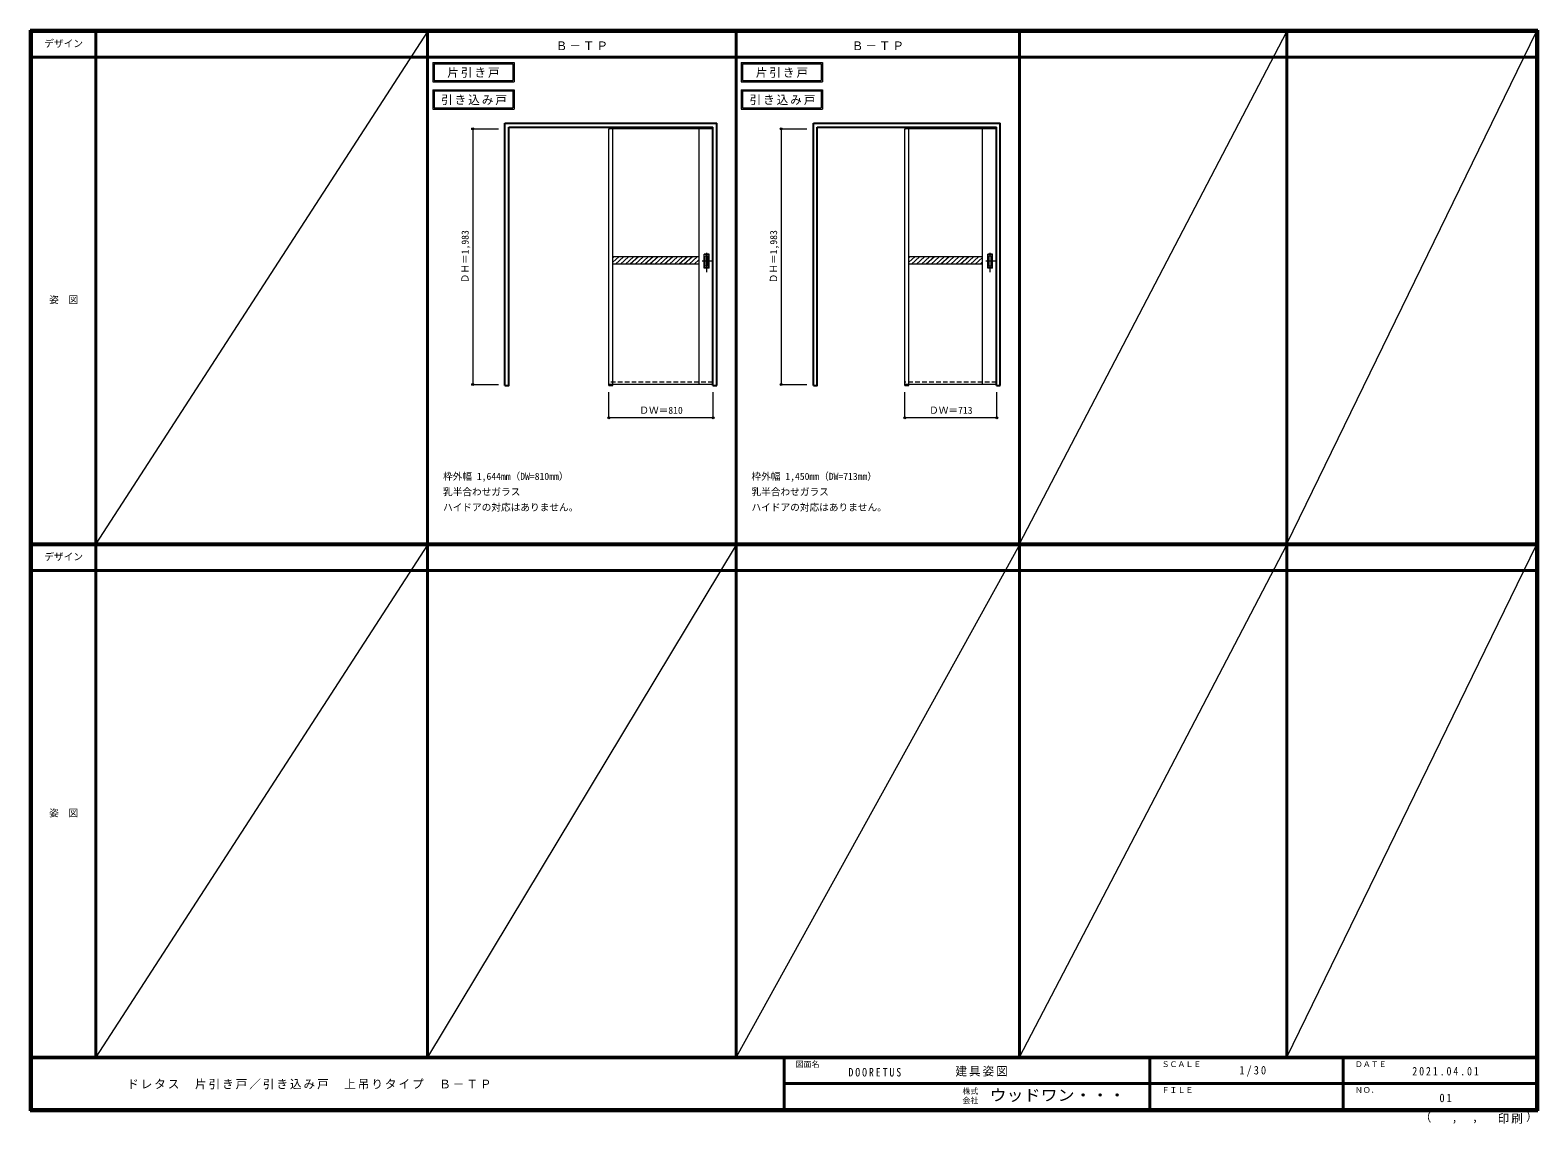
# Model space of a CAD drawing. Units: millimetres, scale not verified. Extents: x -6000 to 5700, y -4307 to 4175.
import ezdxf
from ezdxf.enums import TextEntityAlignment as Align

# ---------------------------------------------------------------- set-up
doc = ezdxf.new("R2010")
doc.units = ezdxf.units.MM
doc.header["$LTSCALE"] = 30
doc.header["$PDMODE"] = 32
doc.header["$PDSIZE"] = 15
doc.linetypes.add('CHAIN1', pattern=[8, 5, -1, 1, -1])
doc.linetypes.add('DASHED1', pattern=[1.8, 1.2, -0.6])
for name, color, linetype, lineweight in [('0-2_扉', 7, 'Continuous', 18), ('0-4_枠', 3, 'Continuous', 25), ('0-6_引手', 7, 'Continuous', 18), ('0-A_文字', 7, 'Continuous', 18), ('0-B_寸法', 7, 'Continuous', 9), ('0-C_ハッチ', 4, 'Continuous', 9), ('F-1_枠', 6, 'Continuous', 40), ('F-A_文字', 7, 'Continuous', 18)]:
    doc.layers.add(name, color=color, linetype=linetype, lineweight=lineweight)
doc.styles.add('ＭＳ ゴシック', font='')
doc.styles.get('ＭＳ ゴシック').set_extended_font_data('MS Gothic')

msp = doc.modelspace()

# ---------------------------------------------------------------- linework, layer by layer
at = {"layer": '0-2_扉', "color": 4, "linetype": 'DASHED1', "lineweight": 9}
for p, q in [((-1509, 3409.5), (-1509, 3405.5)), ((-702, 3409.5), (-699, 3409.5)), ((-701, 1426.5), (-701, 3409.5)), ((788, 3409.5), (788, 3405.5)), ((1498, 3409.5), (1501, 3409.5)), ((1499, 1426.5), (1499, 3409.5))]:
    msp.add_line(p, q, dxfattribs=at)
at = {"layer": '0-2_扉'}
for p, q in [((-1509, 1426.5), (-1509, 3409.5)), ((-702, 3409.5), (-1509, 3409.5)), ((-1479, 1426.5), (-1479, 3409.5)), ((-809, 1426.5), (-809, 3409.5)), ((788, 1426.5), (788, 3409.5)), ((1498, 3409.5), (788, 3409.5)), ((818, 1426.5), (818, 3409.5)), ((1391, 1426.5), (1391, 3409.5)), ((-809, 2416.5), (-1479, 2416.5)), ((-809, 2361.5), (-1479, 2361.5)), ((1391, 2416.5), (818, 2416.5)), ((1391, 2361.5), (818, 2361.5)), ((-702, 1426.5), (-1509, 1426.5)), ((1498, 1426.5), (788, 1426.5))]:
    msp.add_line(p, q, dxfattribs=at)
at = {"layer": '0-2_扉', "linetype": 'DASHED1'}
for p, q in [((-702, 1444.5), (-1509, 1444.5)), ((1498, 1444.5), (788, 1444.5))]:
    msp.add_line(p, q, dxfattribs=at)
at = {"layer": '0-2_扉', "color": 4, "linetype": 'DASHED1', "lineweight": 9}
for points in [[(-702, 1426.5), (-699, 1426.5), (-699, 3409.5)], [(1498, 1426.5), (1501, 1426.5), (1501, 3409.5)]]:
    msp.add_lwpolyline(points, dxfattribs=at)
at = {"layer": '0-4_枠'}
for p, q in [((-2316, 1418), (-2316, 3453)), ((-2316, 3453), (-672, 3453)), ((-2286, 3423), (-702, 3423)), ((-702, 1418), (-702, 3423)), ((-672, 1418), (-672, 3453)), ((78, 1418), (78, 3453)), ((78, 3453), (1528, 3453)), ((108, 3423), (1498, 3423)), ((1498, 1418), (1498, 3423)), ((1528, 1418), (1528, 3453)), ((-702, 1418), (-672, 1418)), ((1498, 1418), (1528, 1418))]:
    msp.add_line(p, q, dxfattribs=at)
at = {"layer": '0-4_枠', "color": 4, "linetype": 'DASHED1', "lineweight": 9}
for p, q in [((-1509, 1418), (-1509, 3423)), ((-1479, 1418), (-1479, 3423)), ((788, 1418), (788, 3423)), ((818, 1418), (818, 3423)), ((-1509, 1418), (-1479, 1418)), ((788, 1418), (818, 1418))]:
    msp.add_line(p, q, dxfattribs=at)
at = {"layer": '0-4_枠'}
for points in [[(-2316, 1418), (-2286, 1418), (-2286, 3423)], [(78, 1418), (108, 1418), (108, 3423)]]:
    msp.add_lwpolyline(points, dxfattribs=at)
at = {"layer": '0-6_引手', "linetype": 'CHAIN1'}
for p, q in [((-750, 2298.77), (-750, 2469.62)), ((1450, 2298.77), (1450, 2469.62)), ((-711.93, 2384), (-784.44, 2384)), ((1488.07, 2384), (1415.56, 2384))]:
    msp.add_line(p, q, dxfattribs=at)
at = {"layer": '0-6_引手'}
for p, q in [((-731, 2439), (-769, 2439)), ((-769, 2329), (-769, 2439)), ((-737.5, 2423), (-762.5, 2423)), ((-762.5, 2345), (-762.5, 2423)), ((-737.5, 2345), (-762.5, 2345)), ((-737.5, 2345), (-737.5, 2423)), ((-731, 2329), (-731, 2439)), ((1469, 2439), (1431, 2439)), ((1431, 2329), (1431, 2439)), ((1462.5, 2423), (1437.5, 2423)), ((1437.5, 2345), (1437.5, 2423)), ((1462.5, 2345), (1437.5, 2345)), ((1462.5, 2345), (1462.5, 2423)), ((1469, 2329), (1469, 2439)), ((-731, 2329), (-769, 2329)), ((1469, 2329), (1431, 2329))]:
    msp.add_line(p, q, dxfattribs=at)
at = {"layer": '0-6_引手', "linetype": 'DASHED1'}
for p, q in [((-766, 2333), (-766, 2435)), ((1434, 2333), (1434, 2435)), ((-734, 2333), (-766, 2333)), ((1466, 2333), (1434, 2333))]:
    msp.add_line(p, q, dxfattribs=at)
for points in [[(-734, 2333), (-734, 2435), (-766, 2435)], [(1466, 2333), (1466, 2435), (1434, 2435)]]:
    msp.add_lwpolyline(points, dxfattribs=at)
at = {"layer": '0-A_文字'}
for p, q in [((-2876, 3925), (-2876, 3775)), ((-2866, 3915), (-2866, 3785)), ((-2866, 3915), (-2254.97, 3915)), ((-2254.97, 3915), (-2254.97, 3785)), ((-482, 3925), (-482, 3775)), ((-472, 3915), (-472, 3785)), ((-472, 3915), (139.03, 3915)), ((139.03, 3915), (139.03, 3785)), ((-2876, 3775), (-2244.97, 3775)), ((-2866, 3785), (-2254.97, 3785)), ((-482, 3775), (149.03, 3775)), ((-472, 3785), (139.03, 3785)), ((-2876, 3713.53), (-2876, 3563.53)), ((-2866, 3703.53), (-2866, 3573.53)), ((-2866, 3703.53), (-2254.97, 3703.53)), ((-2254.97, 3703.53), (-2254.97, 3573.53)), ((-482, 3713.53), (-482, 3563.53)), ((-472, 3703.53), (-472, 3573.53)), ((-472, 3703.53), (139.03, 3703.53)), ((139.03, 3703.53), (139.03, 3573.53)), ((-2876, 3563.53), (-2244.97, 3563.53)), ((-2866, 3573.53), (-2254.97, 3573.53)), ((-482, 3563.53), (149.03, 3563.53)), ((-472, 3573.53), (139.03, 3573.53))]:
    msp.add_line(p, q, dxfattribs=at)
for points in [[(-2876, 3925), (-2244.97, 3925), (-2244.97, 3775)], [(-482, 3925), (149.03, 3925), (149.03, 3775)], [(-2876, 3713.53), (-2244.97, 3713.53), (-2244.97, 3563.53)], [(-482, 3713.53), (149.03, 3713.53), (149.03, 3563.53)]]:
    msp.add_lwpolyline(points, dxfattribs=at)
at = {"layer": '0-B_寸法', "color": 4}
for p, q in [((-2566, 3409.5), (-2566, 1426.5)), ((-2566, 3409.5), (-2366, 3409.5)), ((-172, 3409.5), (-172, 1426.5)), ((-172, 3409.5), (28, 3409.5)), ((-2566, 1426.5), (-2366, 1426.5)), ((-172, 1426.5), (28, 1426.5)), ((-1509, 1168), (-1509, 1368)), ((-699, 1168), (-699, 1368)), ((1501, 1168), (1501, 1368)), ((-699, 1168), (-1509, 1168))]:
    msp.add_line(p, q, dxfattribs=at)
msp.add_lwpolyline([(1501, 1168), (788, 1168), (788, 1368)], dxfattribs=at)
at = {"layer": '0-B_寸法'}
for p in [(-2566, 3409.5), (-172, 3409.5), (-2566, 1426.5), (-172, 1426.5), (-1509, 1168), (-699, 1168), (788, 1168), (1501, 1168)]:
    msp.add_point(p, dxfattribs=at)
at = {"layer": '0-C_ハッチ'}
for p, q in [((-1470.35, 2416.5), (-1479, 2408.96)), ((-1432.28, 2416.5), (-1479, 2375.81)), ((-1394.22, 2416.5), (-1457.37, 2361.5)), ((-1356.15, 2416.5), (-1419.3, 2361.5)), ((-1318.09, 2416.5), (-1381.24, 2361.5)), ((-1280.02, 2416.5), (-1343.17, 2361.5)), ((-1241.96, 2416.5), (-1305.11, 2361.5)), ((-1203.89, 2416.5), (-1267.04, 2361.5)), ((-1165.83, 2416.5), (-1228.98, 2361.5)), ((-1127.77, 2416.5), (-1190.91, 2361.5)), ((-1089.7, 2416.5), (-1152.85, 2361.5)), ((-1051.64, 2416.5), (-1114.79, 2361.5)), ((-1013.57, 2416.5), (-1076.72, 2361.5)), ((-975.51, 2416.5), (-1038.66, 2361.5)), ((-937.44, 2416.5), (-1000.59, 2361.5)), ((-899.38, 2416.5), (-962.53, 2361.5)), ((-861.31, 2416.5), (-924.46, 2361.5)), ((-823.25, 2416.5), (-886.4, 2361.5)), ((-809, 2395.76), (-848.33, 2361.5)), ((826.65, 2416.5), (818, 2408.96)), ((864.72, 2416.5), (818, 2375.81)), ((902.78, 2416.5), (839.63, 2361.5)), ((940.85, 2416.5), (877.7, 2361.5)), ((978.91, 2416.5), (915.76, 2361.5)), ((1016.98, 2416.5), (953.83, 2361.5)), ((1055.04, 2416.5), (991.89, 2361.5)), ((1093.11, 2416.5), (1029.96, 2361.5)), ((1131.17, 2416.5), (1068.02, 2361.5)), ((1169.23, 2416.5), (1106.09, 2361.5)), ((1207.3, 2416.5), (1144.15, 2361.5)), ((1245.36, 2416.5), (1182.21, 2361.5)), ((1283.43, 2416.5), (1220.28, 2361.5)), ((1321.49, 2416.5), (1258.34, 2361.5)), ((1359.56, 2416.5), (1296.41, 2361.5)), ((1391, 2410.73), (1334.47, 2361.5)), ((1391, 2377.58), (1372.54, 2361.5))]:
    msp.add_line(p, q, dxfattribs=at)
at = {"layer": 'F-1_枠'}
for p, q in [((-6000, 4175), (5700, 4175)), ((-6000, 4175), (-6000, -4205)), ((-6000, 4170), (5700, 4170)), ((-6000, 4165), (5700, 4165)), ((-5995, 4175), (-5995, -4205)), ((-5990, 4175), (-5990, -4205)), ((-5490, 4175), (-5490, -3790)), ((-2916, -3790), (-2916, 4175)), ((-522, -3790), (-522, 4175)), ((1678, -3790), (1678, 4175)), ((3752, -3790), (3752, 4175)), ((5690, 4175), (5690, -4205)), ((5695, 4175), (5695, -4205)), ((5700, 4175), (5700, -4205)), ((-6000, 3965), (5700, 3965)), ((-6000, 190.5), (5700, 190.5)), ((-6000, 187.5), (5700, 187.5)), ((-6000, 184.5), (5700, 184.5)), ((-6000, -15.5), (5700, -15.5)), ((5700, -3790), (-6000, -3790)), ((5700, -3795), (-6000, -3795)), ((-150, -3795), (-150, -4195)), ((2690, -3795), (2690, -4195)), ((4190, -3795), (4190, -4195)), ((-150, -3995), (5690, -3995.01)), ((5700, -4195), (-6000, -4195)), ((5700, -4200), (-6000, -4200)), ((5700, -4205), (-6000, -4205))]:
    msp.add_line(p, q, dxfattribs=at)
at = {"layer": 'F-A_文字'}
for p, q in [((-2916, 4165), (-5490, 190.5)), ((1678, 190.5), (3752, 4165)), ((3752, 190.5), (5690, 4165)), ((-2916, 184.5), (-5490, -3790)), ((-522, 184.5), (-2916, -3790)), ((1678, 184.5), (-522, -3790)), ((1678, -3790), (3752, 184.5)), ((3752, -3790), (5690, 184.5))]:
    msp.add_line(p, q, dxfattribs=at)

# ---------------------------------------------------------------- texts
at = {"layer": '0-A_文字', "style": 'ＭＳ ゴシック'}
for s, p in [('枠外幅 1,644mm（DW=810mm）', (-2796, 670.5)), ('枠外幅 1,450mm（DW=713mm）', (-402, 670.5)), ('乳半合わせガラス', (-2796, 550.5)), ('乳半合わせガラス', (-402, 550.5)), ('ハイドアの対応はありません。', (-2796, 430.5)), ('ハイドアの対応はありません。', (-402, 430.5))]:
    msp.add_text(s, height=54.99, dxfattribs=at).set_placement(p, align=Align.BOTTOM_LEFT)
at = {"layer": '0-A_文字', "char_height": 65.98, "attachment_point": 7, "style": 'ＭＳ ゴシック'}
for s, insert in [('\\T1.17;Ｂ－ＴＰ', (-1921.5, 4020)), ('\\T1.17;Ｂ－ＴＰ', (375.5, 4020)), ('\\T1.17;片引き戸', (-2762.98, 3805)), ('\\T1.17;片引き戸', (-368.98, 3805)), ('\\T1.17;引き込み戸', (-2811.34, 3593.53)), ('\\T1.17;引き込み戸', (-417.34, 3593.53))]:
    msp.add_mtext(s, dxfattribs=dict(at, insert=insert))
at = {"layer": '0-B_寸法', "style": 'ＭＳ ゴシック'}
for p in [(-2581, 2211.75), (-187, 2211.75)]:
    msp.add_text('ＤＨ＝1,983', height=54.99, rotation=90, dxfattribs=at).set_placement(p, align=Align.BOTTOM_LEFT)
for s, p in [('ＤＷ＝810', (-1272.75, 1183)), ('ＤＷ＝713', (975.75, 1183))]:
    msp.add_text(s, height=54.99, dxfattribs=at).set_placement(p, align=Align.BOTTOM_LEFT)
at = {"layer": 'F-A_文字', "style": 'ＭＳ ゴシック'}
for s, height, p in [('デザイン', 54.99, (-5890, 4027.5)), ('姿\u3000図', 54.99, (-5852.5, 2040.25)), ('デザイン', 54.99, (-5890, 47)), ('姿\u3000図', 54.99, (-5852.5, -1940.25)), ('図面名', 43.99, (-60, -3880)), ('ＳＣＡＬＥ', 43.99, (2780, -3880)), ('ＤＡＴＥ', 43.99, (4280, -3880)), ('株式', 43.99, (1235, -4089)), ('ＦＩＬＥ', 43.99, (2780, -4080)), ('ＮＯ．', 43.99, (4280, -4080)), ('会社', 43.99, (1235, -4161)), ('（', 65.98, (4784.03, -4308.31)), ('）', 65.98, (5608.4, -4304.13)), (',', 65.98, (5031.28, -4308.31)), (',', 65.98, (5190.2, -4305.53))]:
    msp.add_text(s, height=height, dxfattribs=at).set_placement(p, align=Align.BOTTOM_LEFT)
at = {"layer": 'F-A_文字', "style": 'ＭＳ ゴシック', "width": 1.1}
msp.add_text('ウッドワン・・・', height=87.98, dxfattribs=at).set_placement((1445, -4155), align=Align.BOTTOM_LEFT)
at = {"layer": 'F-A_文字', "char_height": 65.98, "attachment_point": 7, "style": 'ＭＳ ゴシック'}
for s, insert in [('\\T1.17;建具姿図', (1180.42, -3940)), ('\\T1.38;\\W0.9;1/30', (3383.75, -3940)), ('\\T1.17;ドレタス\u3000片引き戸／引き込み戸\u3000上吊りタイプ\u3000Ｂ－ＴＰ', (-5247.55, -4040)), ('\\T1.39;\\W0.85;DOORETUS', (350, -3940.79)), ('\\T1.39;\\W0.85;2021.04.01', (4726.25, -3932.5)), ('\\T1.36;\\W0.9;01', (4936.25, -4140)), ('\\T1.17;印刷', (5388.15, -4306.92))]:
    msp.add_mtext(s, dxfattribs=dict(at, insert=insert))

doc.saveas('drawing.dxf')
